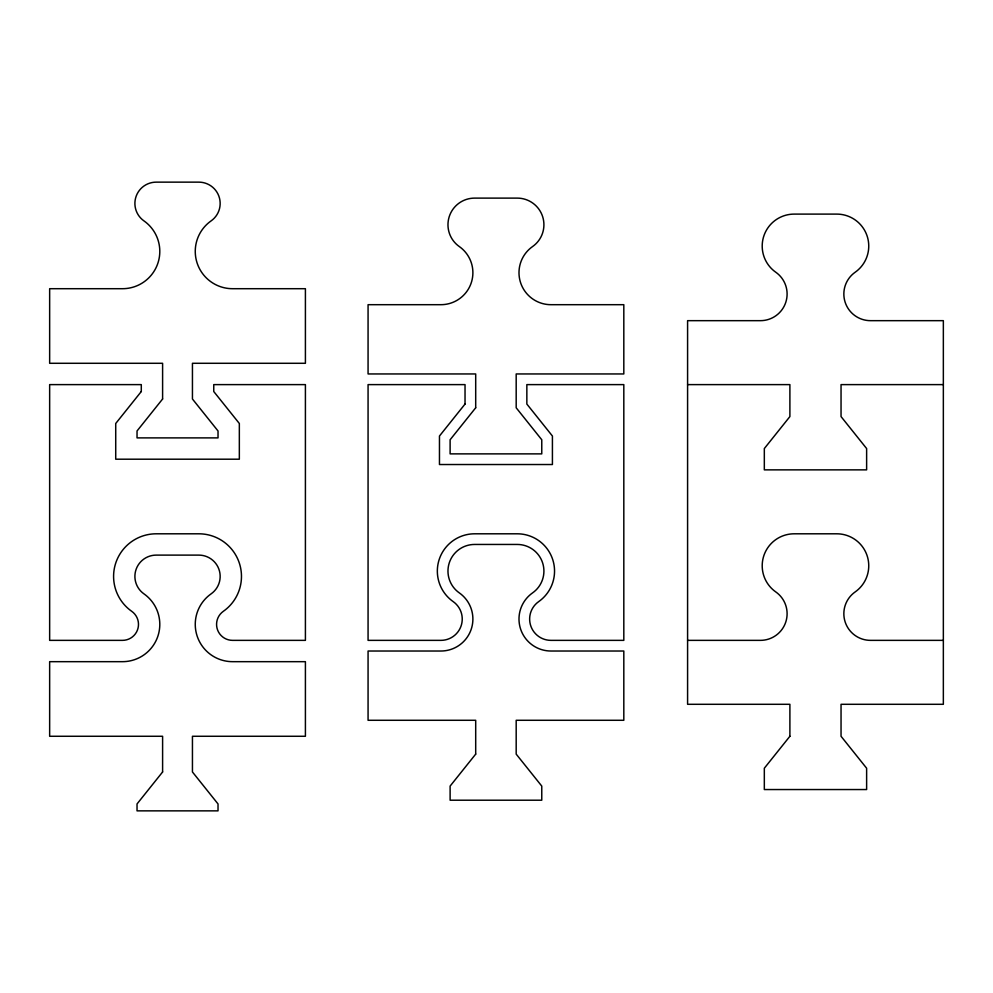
<?xml version="1.0" encoding="UTF-8"?>
<svg xmlns="http://www.w3.org/2000/svg" width="993" height="993" viewBox="0 0 993 993"><rect width="100%" height="100%" fill="white"/><g stroke="black" fill="none" stroke-linecap="round" stroke-linejoin="round"><path stroke-width="1.49" d="M687.59 384.614L789.894 384.614L789.894 416.576L764.325 448.551L764.325 469.863L866.628 469.863L866.628 448.551L841.046 416.576L841.046 384.614L943.35 384.614M687.59 640.361L760.464 640.361A26.637 26.637 0 0 0 775.781 591.927A31.975 31.975 0 0 1 794.164 533.8L836.789 533.8A31.975 31.975 0 0 1 855.172 591.927A26.637 26.637 0 0 0 870.489 640.361L943.35 640.361M141.291 391.527L115.722 423.49L115.722 459.2L239.338 459.2L239.338 423.49L213.756 391.527L213.756 384.614L305.41 384.614L305.41 640.361L232.536 640.361A15.987 15.987 0 0 1 223.351 611.303A42.625 42.625 0 0 0 198.836 533.8L156.211 533.8A42.625 42.625 0 0 0 131.709 611.303A15.987 15.987 0 0 1 122.511 640.361L49.65 640.361L49.65 384.614L141.291 384.614L141.291 391.527M162.604 399L137.034 430.974L137.034 437.888L218.026 437.888L218.026 430.974L192.443 399L192.443 363.289L305.41 363.289L305.41 288.702L232.536 288.702A37.3 37.3 0 0 1 211.099 220.893A21.312 21.312 0 0 0 198.836 182.141L156.211 182.141A21.312 21.312 0 0 0 143.96 220.893A37.3 37.3 0 0 1 122.511 288.702L49.65 288.702L49.65 363.289L162.604 363.289L162.604 399M162.604 771.971L137.034 803.945L137.034 810.859L218.026 810.859L218.026 803.945L192.443 771.971L192.443 736.272L305.41 736.272L305.41 661.673L232.536 661.673A37.3 37.3 0 0 1 211.099 593.864A21.312 21.312 0 0 0 198.836 555.112L156.211 555.112A21.312 21.312 0 0 0 143.96 593.864A37.3 37.3 0 0 1 122.511 661.673L49.65 661.673L49.65 736.272L162.604 736.272L162.604 771.971M465.034 404.052L439.465 436.026L439.465 464.525L552.418 464.525L552.418 436.026L526.849 404.052L526.849 384.614L623.815 384.614L623.815 640.361L550.954 640.361A21.312 21.312 0 0 1 538.702 601.609A37.3 37.3 0 0 0 517.254 533.8L474.629 533.8A37.3 37.3 0 0 0 453.18 601.609A21.312 21.312 0 0 1 440.929 640.361L368.068 640.361L368.068 384.614L465.034 384.614L465.034 404.052M475.697 407.788L450.114 439.762L450.114 453.875L541.768 453.875L541.768 439.762L516.186 407.788L516.186 373.951L623.815 373.951L623.815 304.69L550.954 304.69A31.975 31.975 0 0 1 532.571 246.562A26.637 26.637 0 0 0 517.254 198.116L474.629 198.116A26.637 26.637 0 0 0 459.312 246.562A31.975 31.975 0 0 1 440.929 304.69L368.068 304.69L368.068 373.951L475.697 373.951L475.697 407.788M475.697 754.121L450.114 786.096L450.114 800.209L541.768 800.209L541.768 786.096L516.186 754.121L516.186 720.285L623.815 720.285L623.815 651.023L550.954 651.023A31.975 31.975 0 0 1 532.571 592.895A26.637 26.637 0 0 0 517.254 544.449L474.629 544.449A26.637 26.637 0 0 0 459.312 592.895A31.975 31.975 0 0 1 440.929 651.023L368.068 651.023L368.068 720.285L475.697 720.285L475.697 754.121M789.894 736.272L764.325 768.234L764.325 789.547L866.628 789.547L866.628 768.234L841.046 736.272L841.046 704.298L943.35 704.298L943.35 320.665L870.489 320.665A26.637 26.637 0 0 1 855.172 272.231A31.975 31.975 0 0 0 836.789 214.103L794.164 214.103A31.975 31.975 0 0 0 775.781 272.231A26.637 26.637 0 0 1 760.464 320.665L687.59 320.665L687.59 704.298L789.894 704.298L789.894 736.272"/></g></svg>
